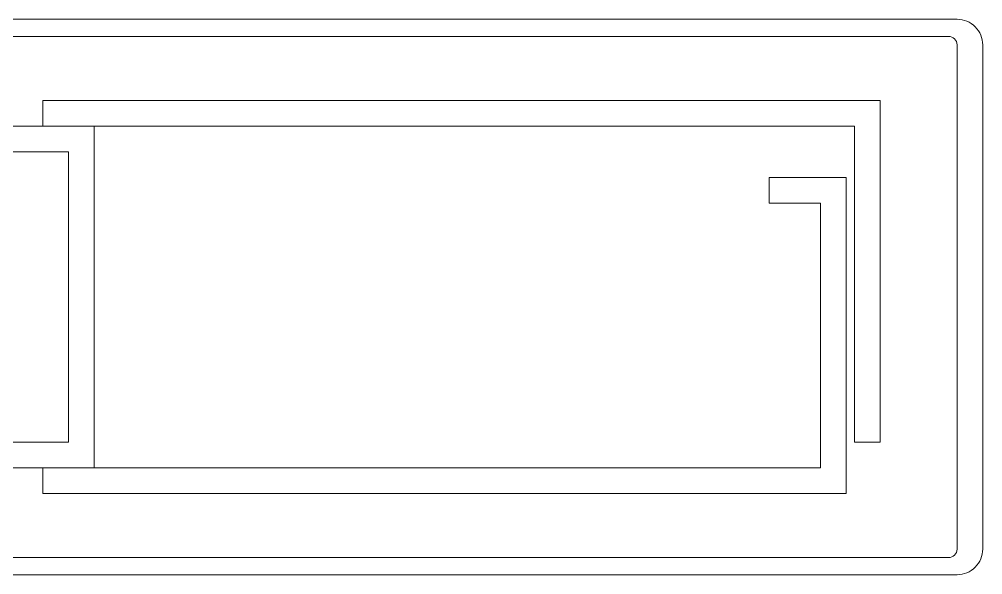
# Model space of a CAD drawing. Extents: x -1299 to 23780, y -3010 to 8106.
# Drawn here: x 13061.22 to 13072.5, y 614.75 to 621.25 of the extents above; entities that cross this region are included whole.
import ezdxf

# ---------------------------------------------------------------- set-up
doc = ezdxf.new("R2010")
doc.units = 0
doc.header["$LTSCALE"] = 25
doc.header["$MEASUREMENT"] = 0
doc.layers.get('0').update_dxf_attribs({"color": 9, "lineweight": 9})
doc.layers.add('10', color=9, linetype='Continuous', lineweight=9)

# ---------------------------------------------------------------- blocks, each defined once
blk = doc.blocks.new('*U493')
at = {"layer": '10'}
for p, q in [((-2.3, -11.005), (-2, -11.005)), ((2, -11.005), (2.3, -11.005))]:
    blk.add_line(p, q, dxfattribs=at)
for points in [[(-3.05, -13.707), (-3.05, -0.4, -0.414214), (-2.95, -0.3), (2.95, -0.3), (2.95, -0.3, -0.414214), (3.05, -0.4), (3.05, -13.707)], [(3.25, -15.477), (3.25, -0.3, 0.414214), (2.95, 0), (2.95, 0), (-2.95, 0, 0.414214), (-3.25, -0.3), (-3.25, -15.477, 0.470043)]]:
    blk.add_lwpolyline(points, format="xyb", dxfattribs=at)
for points in [[(-2, -11.005), (-2, -1.5), (1.7, -1.5), (1.7, -1.2), (-2.3, -1.2), (-2.3, -11.005)], [(2, -11.005), (2, -1.9), (-1.1, -1.9), (-1.1, -2.5), (-1.4, -2.5), (-1.4, -1.6), (2.3, -1.6), (2.3, -11.005)]]:
    blk.add_lwpolyline(points, dxfattribs=at)
for points in [[(-2, -10.405), (2, -10.405), (2, -16.405), (-2, -16.405)], [(-1.7, -10.705), (1.7, -10.705), (1.7, -16.105), (-1.7, -16.105)]]:
    blk.add_lwpolyline(points, close=True, dxfattribs=at)
blk = doc.blocks.new('p-2. kat planı')
at = {"layer": '10', "rotation": 270}
blk.add_blockref('*U493', (13072.5, 618), dxfattribs=at)

msp = doc.modelspace()

# ---------------------------------------------------------------- block references
msp.add_blockref('p-2. kat planı', (0, 0))

doc.saveas('drawing.dxf')
